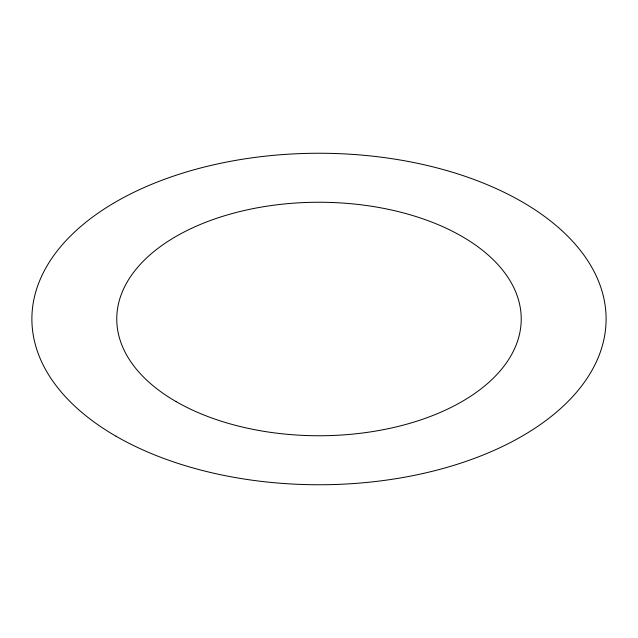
<?xml version="1.0" encoding="UTF-8"?>
<svg xmlns="http://www.w3.org/2000/svg" width="638" height="638" viewBox="0 0 638 638"><rect width="100%" height="100%" fill="white"/><g stroke="black" fill="none" stroke-linecap="round" stroke-linejoin="round"><path stroke-width="0.96" d="M115.988 436.209A287.1 165.752 0 0 0 596.315 361.898A287.1 165.752 0 0 0 244.697 158.894A287.1 165.752 0 0 0 115.988 436.209M176.008 401.557A202.222 116.746 0 0 0 514.332 349.217A202.222 116.746 0 0 0 266.66 206.226A202.222 116.746 0 0 0 176.008 401.557"/></g></svg>
